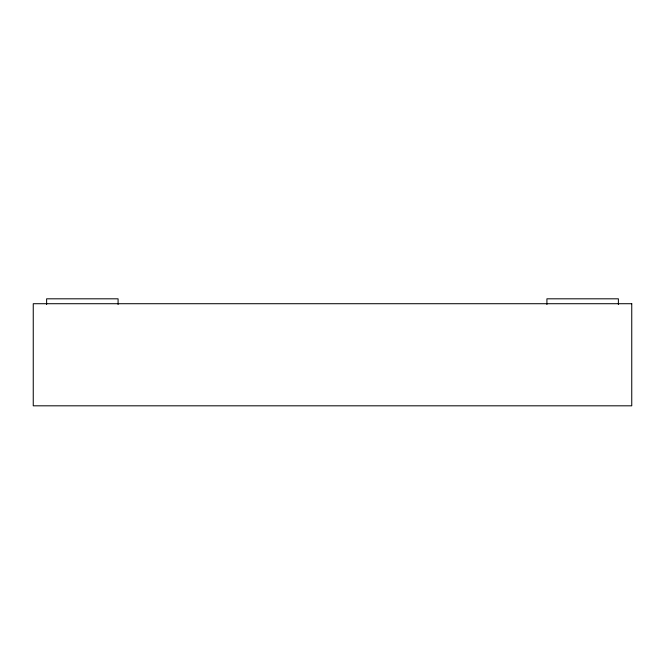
<?xml version="1.0" encoding="UTF-8"?>
<svg xmlns="http://www.w3.org/2000/svg" width="665" height="665" viewBox="0 0 665 665"><rect width="100%" height="100%" fill="white"/><g stroke="black" fill="none" stroke-linecap="round" stroke-linejoin="round"><path stroke-width="1" d="M618.384 304.479L618.384 298.818L546.913 298.818L546.913 304.479M118.087 304.479L118.087 298.818L46.617 298.818L46.617 304.479M631.75 303.714L33.25 303.714L33.25 405.816L631.75 405.816L631.75 303.714"/></g></svg>
